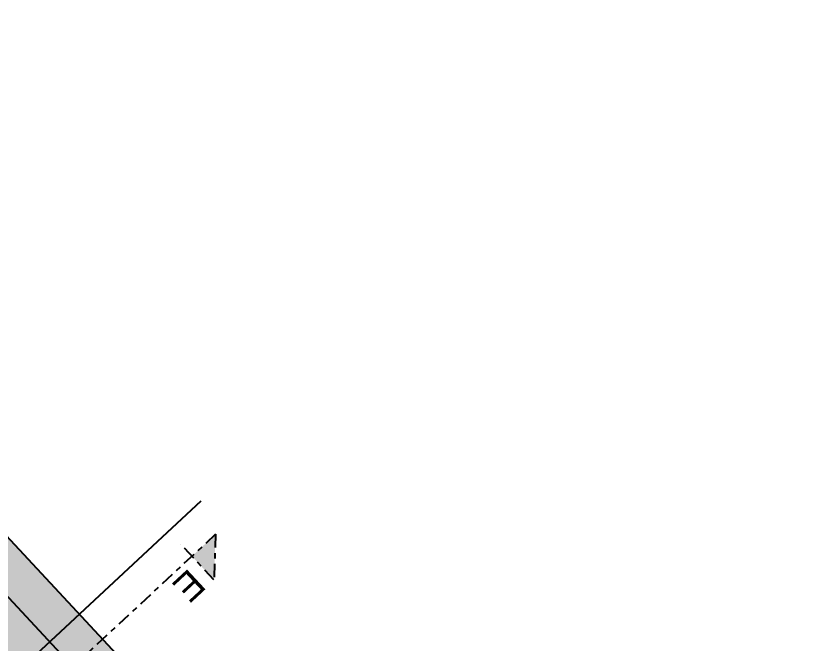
# Model space of a CAD drawing. Header units: millimetres. Extents: x 400392 to 401374, y 4543900 to 4544115.
# Drawn here: x 400510.23 to 400524.76, y 4544007.52 to 4544019.14 of the extents above; entities that cross this region are included whole.
import ezdxf

# ---------------------------------------------------------------- set-up
doc = ezdxf.new("R2010")
doc.units = ezdxf.units.MM
doc.linetypes.add('AKS', pattern=[3, 2.5, -0.25, 0, -0.25])
doc.linetypes.add('CENTER', pattern=[2, 1.25, -0.25, 0.25, -0.25])
for name, color, linetype in [('aks prota', 2, 'AKS'), ('kesit tarama prota', 252, 'Continuous'), ('kolon tarama prota', 252, 'Continuous'), ('perde prota', 1, 'Continuous'), ('skesit prota', 7, 'Continuous'), ('tkesit prota', 7, 'Continuous')]:
    doc.layers.add(name, color=color, linetype=linetype)
doc.styles.add('Arial', font='Arial.ttf')

msp = doc.modelspace()

# ---------------------------------------------------------------- hatches: boundary and pattern name
at = {"layer": 'kesit tarama prota'}
h = msp.add_hatch(color=256, dxfattribs=at)
h.dxf.hatch_style = 1
h.paths.add_polyline_path([(400513.894, 4544008.696), (400513.925, 4544009.544), (400513.486, 4544009.136)])
at = {"layer": 'kolon tarama prota'}
h = msp.add_hatch(color=256, dxfattribs=at)
h.dxf.hatch_style = 1
h.paths.add_polyline_path([(400518.655, 4544000.264), (400500.21, 4544020.098), (400500.503, 4544020.37), (400499.822, 4544021.102), (400499.529, 4544020.83), (400494.625, 4544026.102), (400494.918, 4544026.374), (400494.237, 4544027.107), (400493.944, 4544026.834), (400484.811, 4544036.655), (400485.118, 4544034.122), (400516.74, 4544000.122), (400498.507, 4543983.164), (400490.437, 4543991.84), (400489.119, 4543990.614), (400489.8, 4543989.882), (400490.02, 4543990.086), (400498.225, 4543981.264), (400500.454, 4543983.337), (400500.727, 4543983.044), (400501.459, 4543983.725), (400501.188, 4543984.016), (400505.472, 4543988), (400505.743, 4543987.709), (400506.475, 4543988.39), (400506.203, 4543988.683)])

# ---------------------------------------------------------------- linework, layer by layer
at = {"layer": 'aks prota', "ltscale": 10}
for p, q in [((400524.76, 4543992.599), (400411.764, 4544114.095)), ((400488.119, 4543986.408), (400513.655, 4544010.158))]:
    msp.add_line(p, q, dxfattribs=at)
at = {"layer": 'perde prota'}
msp.add_lwpolyline([(400518.655, 4544000.264), (400500.21, 4544020.098)], dxfattribs=at)
at = {"layer": 'skesit prota', "linetype": 'CENTER', "ltscale": 0.2}
for p, q in [((400513.925, 4544009.544), (400513.894, 4544008.696)), ((400513.894, 4544008.696), (400513.281, 4544009.355))]:
    msp.add_line(p, q, dxfattribs=at)
msp.add_lwpolyline([(400513.925, 4544009.544), (400485.767, 4543983.356)], dxfattribs=at)

# ---------------------------------------------------------------- texts
at = {"layer": 'tkesit prota', "style": 'Arial'}
msp.add_text('E', height=0.5, rotation=222.924, dxfattribs=at).set_placement((400513.437, 4544008.928))

doc.saveas('drawing.dxf')
